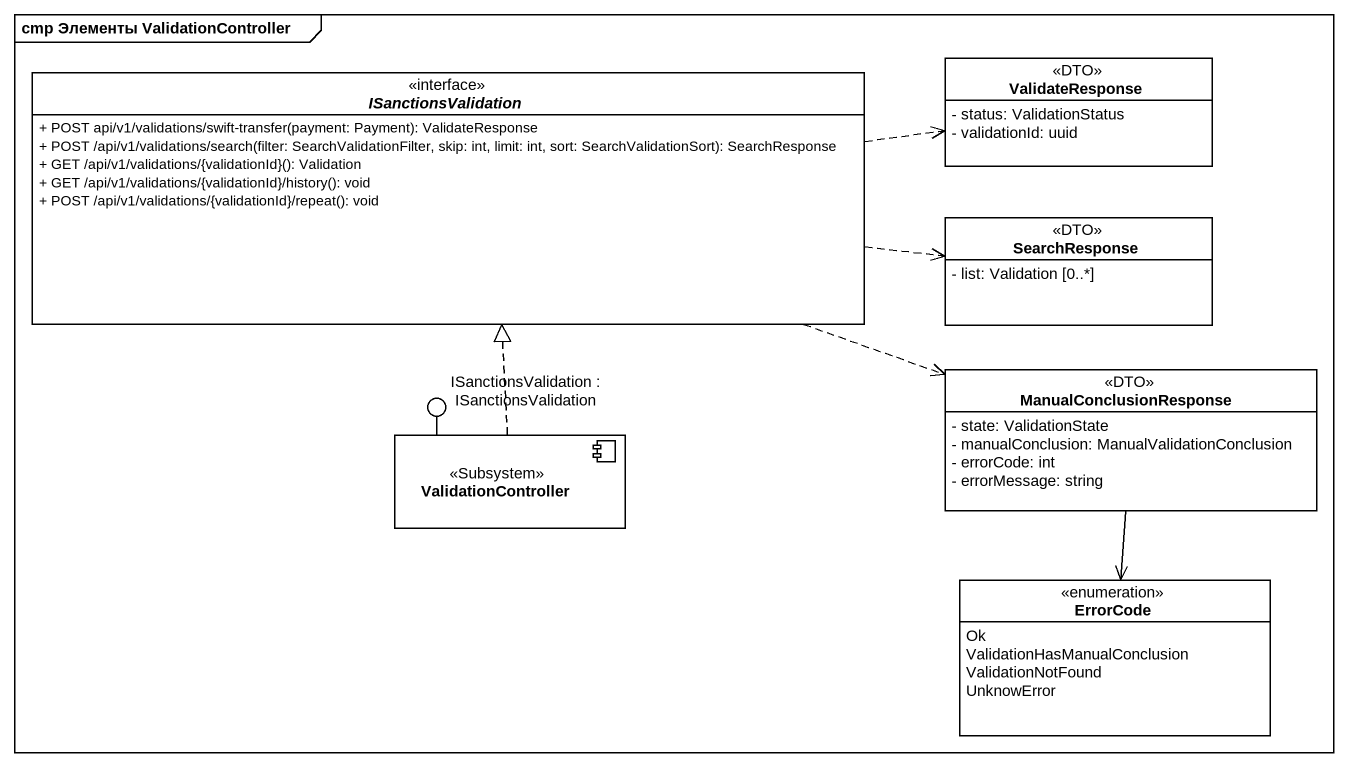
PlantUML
@startuml
mainframe cmp Элементы ValidationController
allowmixing
hide circle
hide empty members
skinparam classAttributeIconSize 0
interface ISanctionsValidation {
  + POST api/v1/validations/swift-transfer(payment: Payment): ValidateResponse
  + POST /api/v1/validations/search(filter: SearchValidationFilter, skip: int, limit: int, sort: SearchValidationSort): SearchResponse
  + GET /api/v1/validations/{validationId}(): Validation
  + GET /api/v1/validations/{validationId}/history(): void
  + POST /api/v1/validations/{validationId}/repeat(): void
}
class ValidateResponse <<DTO>> {
  - status: ValidationStatus
  - validationId: uuid
}
class SearchResponse <<DTO>> {
  - list: Validation [0..*]
}
() "ISanctionsValidation : ISanctionsValidation" as ISanctionsValidation_2
class ManualConclusionResponse <<DTO>> {
  - state: ValidationState
  - manualConclusion: ManualValidationConclusion
  - errorCode: int
  - errorMessage: string
}
component ValidationController <<Subsystem>>
enum ErrorCode {
  Ok
  ValidationHasManualConclusion
  ValidationNotFound
  UnknowError
}
ValidationController -up- ISanctionsValidation_2
ISanctionsValidation .right.> ValidateResponse
ISanctionsValidation .right.> SearchResponse
ISanctionsValidation .right.> ManualConclusionResponse
ManualConclusionResponse --> ErrorCode
ValidationController .up.|> ISanctionsValidation
@enduml
